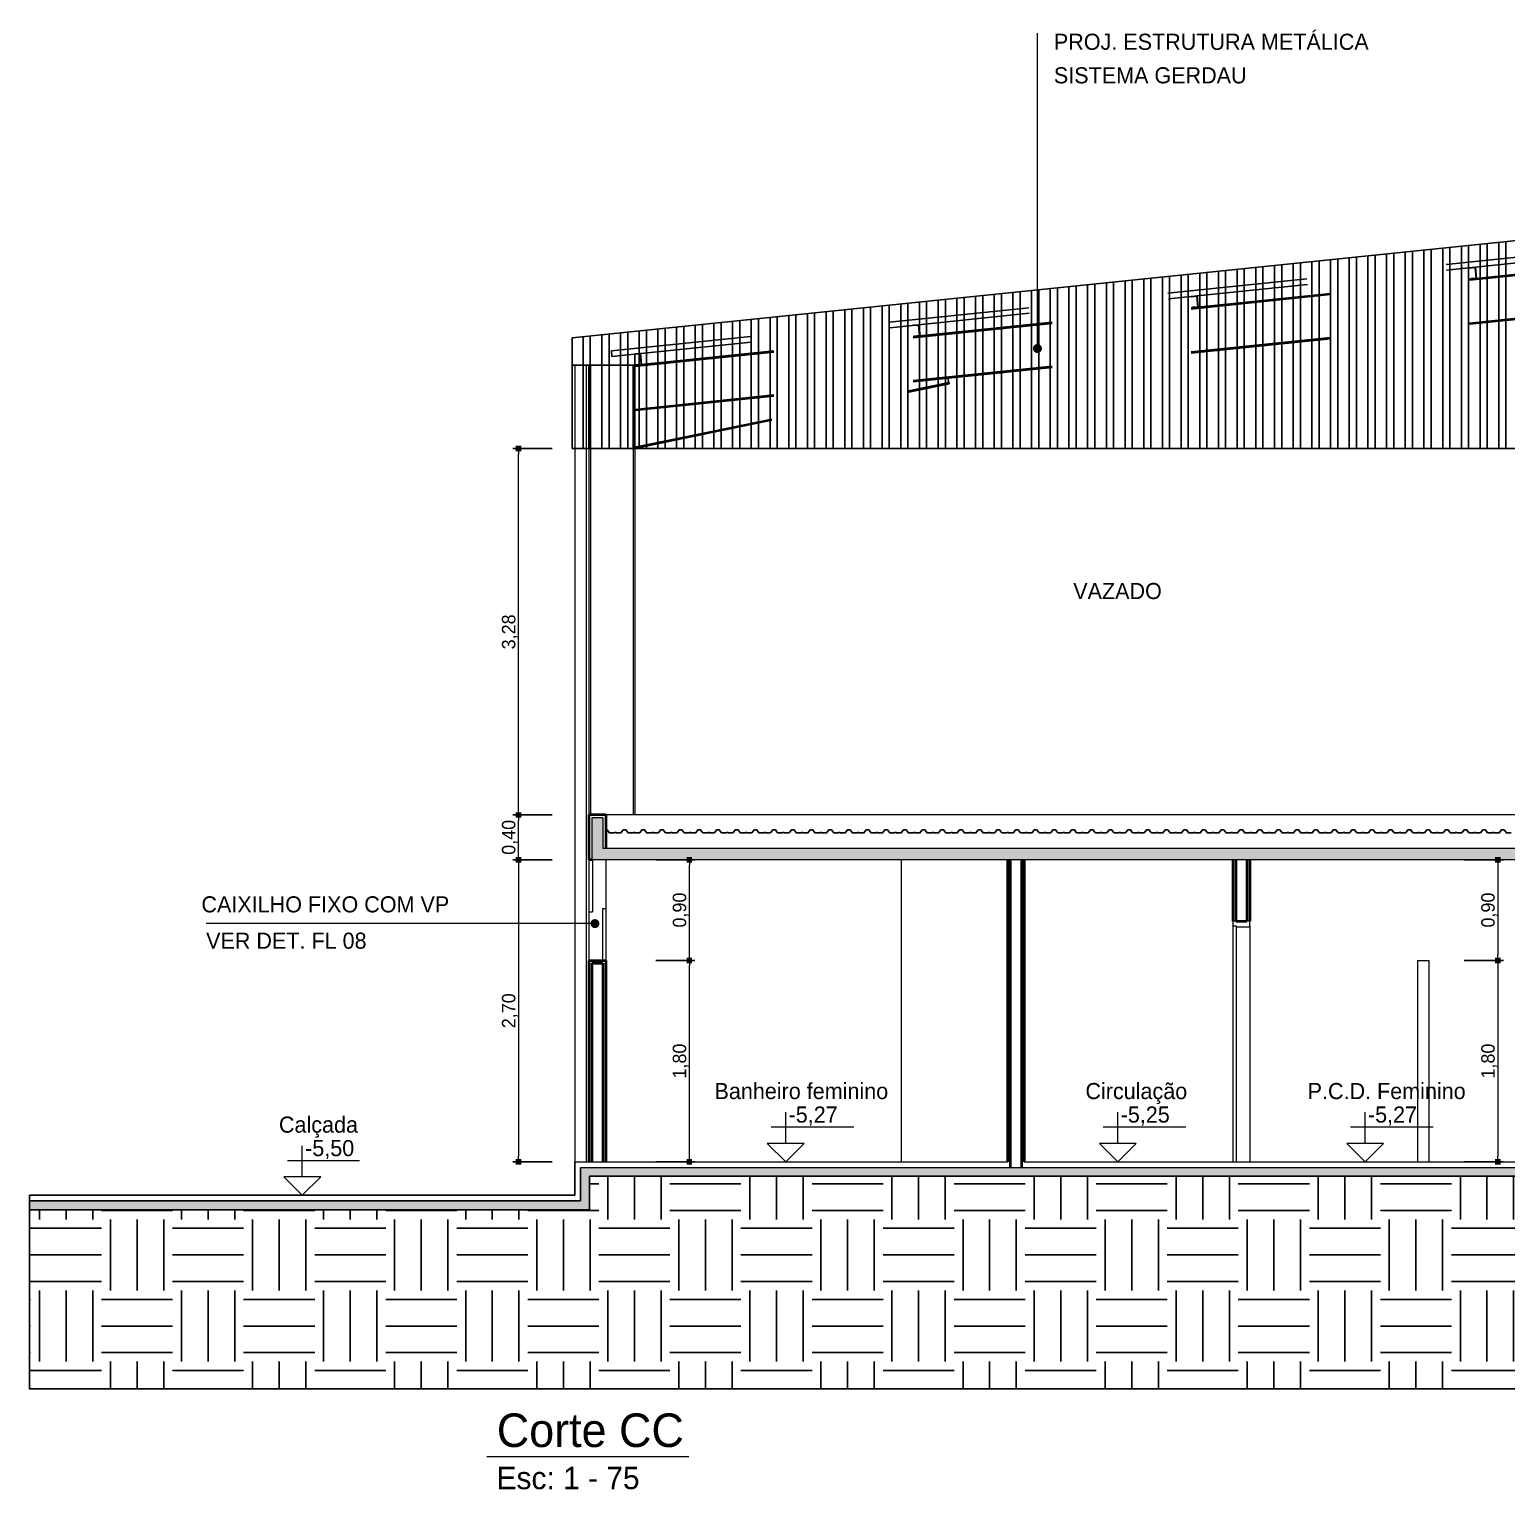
# Model space of a CAD drawing. Header units: millimetres. Extents: x 3006 to 6000, y 1661 to 3774.
# Drawn here: x 3941.44 to 3954.64, y 1799.64 to 1812.69 of the extents above; entities that cross this region are included whole.
import ezdxf

# ---------------------------------------------------------------- set-up
doc = ezdxf.new("R2010")
doc.units = ezdxf.units.MM
doc.header["$LTSCALE"] = 10
doc.linetypes.add('TT3', pattern=[0.25, 0.125, -0.125])
for name, color, linetype, lineweight in [('.15', 150, 'Continuous', 15), ('.20', 130, 'Continuous', 20), ('.25', 70, 'Continuous', 25), ('.40', 20, 'Continuous', 40), ('.40 Interno parede', 27, 'Continuous', 40), ('COTAS', 230, 'Continuous', 15), ('MARCAÇÕES', 230, 'Continuous', 15)]:
    doc.layers.add(name, color=color, linetype=linetype, lineweight=lineweight)
for name, color, linetype in [('.20 hachura', 185, 'Continuous'), ('ARQ-HTC-CON', 251, 'Continuous'), ('ARQ-STR-MET-PRJ', 8, 'TT3'), ('Escrita', 34, 'Continuous')]:
    doc.layers.add(name, color=color, linetype=linetype)
doc.layers.add('Verde', color=7, linetype='Continuous', true_color=0x136734)
doc.styles.add('Texto Wilian', font='himalaya.ttf')
doc.dimstyles.new('Cota 1-75 Exter WMJ', dxfattribs={"dimtxt": 0.12, "dimasz": 0.05, "dimexe": 0.05, "dimexo": 0.1, "dimgap": 0.002, "dimtad": 1, "dimzin": 1, "dimtxsty": 'Texto Wilian', "dimblk": 'BOXFILLED', "dimcen": 2.5, "dimclrd": 230, "dimclre": 230, "dimclrt": 104, "dimazin": 0, "dimtfac": 1, "dimtix": 1, "dimtmove": 0, "dimatfit": 3, "dimfxl": 0.3, "dimfxlon": 1, "dimlwd": 20, "dimarcsym": 1})

# ---------------------------------------------------------------- blocks, each defined once
blk = doc.blocks.new('_BoxFilled')
at = {"color": 0, "linetype": 'ByBlock', "lineweight": -2}
blk.add_line((-0.5, 0), (-1, 0), dxfattribs=at)
at = {"color": 0, "linetype": 'ByBlock'}
blk.add_solid([(-0.5, 0.5), (0.5, 0.5), (-0.5, -0.5), (0.5, -0.5)], dxfattribs=at)
blk = doc.blocks.new('*D501')
at = {"layer": 'COTAS', "color": 230, "lineweight": -2, "transparency": 16777216}
for p, q in [((3946.107, 1805.267), (3945.757, 1805.267)), ((3946.107, 1802.567), (3945.757, 1802.567))]:
    blk.add_line(p, q, dxfattribs=at)
at = {"layer": 'COTAS', "color": 230, "linetype": 'Continuous', "lineweight": 20, "transparency": 16777216}
blk.add_line((3945.807, 1805.217), (3945.807, 1802.617), dxfattribs=at)
at = {"layer": 'Defpoints', "color": 0, "transparency": 16777216}
for p in [(3947.807, 1805.267), (3945.807, 1802.567), (3946.352, 1802.567)]:
    blk.add_point(p, dxfattribs=at)
at = {"layer": 'COTAS', "color": 230, "lineweight": 20, "transparency": 16777216, "xscale": 0.05, "yscale": 0.05, "zscale": 0.05}
for p, rotation in [((3945.807, 1805.267), 90), ((3945.807, 1802.567), 270)]:
    blk.add_blockref('_BoxFilled', p, dxfattribs=dict(at, rotation=rotation))
at = {"layer": 'COTAS', "color": 104, "transparency": 16777216, "insert": (3945.73, 1803.917), "char_height": 0.12, "attachment_point": 5, "rotation": 90, "style": 'Texto Wilian'}
blk.add_mtext('2,70', dxfattribs=at)
blk = doc.blocks.new('*D513')
at = {"layer": 'COTAS', "color": 230, "lineweight": -2, "transparency": 16777216}
for p, q in [((3946.107, 1805.667), (3945.757, 1805.667)), ((3946.107, 1805.267), (3945.757, 1805.267))]:
    blk.add_line(p, q, dxfattribs=at)
at = {"layer": 'COTAS', "color": 230, "linetype": 'Continuous', "lineweight": 20, "transparency": 16777216}
blk.add_line((3945.807, 1805.317), (3945.807, 1805.617), dxfattribs=at)
at = {"layer": 'Defpoints', "color": 0, "transparency": 16777216}
for p in [(3945.807, 1805.667), (3947.807, 1805.667), (3947.807, 1805.267)]:
    blk.add_point(p, dxfattribs=at)
at = {"layer": 'COTAS', "color": 230, "lineweight": 20, "transparency": 16777216, "xscale": 0.05, "yscale": 0.05, "zscale": 0.05}
for p, rotation in [((3945.807, 1805.667), 90), ((3945.807, 1805.267), 270)]:
    blk.add_blockref('_BoxFilled', p, dxfattribs=dict(at, rotation=rotation))
at = {"layer": 'COTAS', "color": 104, "transparency": 16777216, "insert": (3945.73, 1805.467), "char_height": 0.12, "attachment_point": 5, "rotation": 90, "style": 'Texto Wilian'}
blk.add_mtext('0,40', dxfattribs=at)
blk = doc.blocks.new('*D506')
at = {"layer": 'COTAS', "color": 230, "lineweight": -2, "transparency": 16777216}
for p, q in [((3954.26, 1804.367), (3954.61, 1804.367)), ((3954.26, 1802.567), (3954.61, 1802.567))]:
    blk.add_line(p, q, dxfattribs=at)
at = {"layer": 'COTAS', "color": 230, "linetype": 'Continuous', "lineweight": 20, "transparency": 16777216}
blk.add_line((3954.56, 1804.317), (3954.56, 1802.617), dxfattribs=at)
at = {"layer": 'Defpoints', "color": 0, "transparency": 16777216}
for p in [(3953.942, 1804.367), (3953.942, 1802.567), (3954.56, 1802.567)]:
    blk.add_point(p, dxfattribs=at)
at = {"layer": 'COTAS', "color": 230, "lineweight": 20, "transparency": 16777216, "xscale": 0.05, "yscale": 0.05, "zscale": 0.05}
for p, rotation in [((3954.56, 1804.367), 90), ((3954.56, 1802.567), 270)]:
    blk.add_blockref('_BoxFilled', p, dxfattribs=dict(at, rotation=rotation))
at = {"layer": 'COTAS', "color": 104, "transparency": 16777216, "insert": (3954.483, 1803.467), "char_height": 0.12, "attachment_point": 5, "rotation": 90, "style": 'Texto Wilian'}
blk.add_mtext('1,80', dxfattribs=at)
blk = doc.blocks.new('*D507')
at = {"layer": 'COTAS', "color": 230, "lineweight": -2, "transparency": 16777216}
for p, q in [((3954.26, 1805.267), (3954.61, 1805.267)), ((3954.56, 1804.367), (3954.61, 1804.367))]:
    blk.add_line(p, q, dxfattribs=at)
at = {"layer": 'COTAS', "color": 230, "linetype": 'Continuous', "lineweight": 20, "transparency": 16777216}
blk.add_line((3954.56, 1805.217), (3954.56, 1804.417), dxfattribs=at)
at = {"layer": 'Defpoints', "color": 0, "transparency": 16777216}
for p in [(3953.902, 1805.267), (3954.56, 1804.367), (3954.56, 1804.367)]:
    blk.add_point(p, dxfattribs=at)
at = {"layer": 'COTAS', "color": 230, "lineweight": 20, "transparency": 16777216, "xscale": 0.05, "yscale": 0.05, "zscale": 0.05}
for p, rotation in [((3954.56, 1805.267), 90), ((3954.56, 1804.367), 270)]:
    blk.add_blockref('_BoxFilled', p, dxfattribs=dict(at, rotation=rotation))
at = {"layer": 'COTAS', "color": 104, "transparency": 16777216, "insert": (3954.483, 1804.817), "char_height": 0.12, "attachment_point": 5, "rotation": 90, "style": 'Texto Wilian'}
blk.add_mtext('0,90', dxfattribs=at)
blk = doc.blocks.new('*D508')
at = {"layer": 'COTAS', "color": 230, "lineweight": -2, "transparency": 16777216}
for p, q in [((3947.034, 1804.367), (3947.384, 1804.367)), ((3947.034, 1802.567), (3947.384, 1802.567))]:
    blk.add_line(p, q, dxfattribs=at)
at = {"layer": 'COTAS', "color": 230, "linetype": 'Continuous', "lineweight": 20, "transparency": 16777216}
blk.add_line((3947.334, 1802.617), (3947.334, 1804.317), dxfattribs=at)
at = {"layer": 'Defpoints', "color": 0, "transparency": 16777216}
for p in [(3946.587, 1804.367), (3947.334, 1804.367), (3946.587, 1802.567)]:
    blk.add_point(p, dxfattribs=at)
at = {"layer": 'COTAS', "color": 230, "lineweight": 20, "transparency": 16777216, "xscale": 0.05, "yscale": 0.05, "zscale": 0.05}
for p, rotation in [((3947.334, 1804.367), 90), ((3947.334, 1802.567), 270)]:
    blk.add_blockref('_BoxFilled', p, dxfattribs=dict(at, rotation=rotation))
at = {"layer": 'COTAS', "color": 104, "transparency": 16777216, "insert": (3947.257, 1803.467), "char_height": 0.12, "attachment_point": 5, "rotation": 90, "style": 'Texto Wilian'}
blk.add_mtext('1,80', dxfattribs=at)
blk = doc.blocks.new('*D509')
at = {"layer": 'COTAS', "color": 230, "lineweight": -2, "transparency": 16777216}
for p, q in [((3947.034, 1805.267), (3947.384, 1805.267)), ((3947.034, 1804.367), (3947.384, 1804.367))]:
    blk.add_line(p, q, dxfattribs=at)
at = {"layer": 'COTAS', "color": 230, "linetype": 'Continuous', "lineweight": 20, "transparency": 16777216}
blk.add_line((3947.334, 1804.417), (3947.334, 1805.217), dxfattribs=at)
at = {"layer": 'Defpoints', "color": 0, "transparency": 16777216}
for p in [(3946.587, 1805.267), (3947.334, 1805.267), (3946.587, 1804.367)]:
    blk.add_point(p, dxfattribs=at)
at = {"layer": 'COTAS', "color": 230, "lineweight": 20, "transparency": 16777216, "xscale": 0.05, "yscale": 0.05, "zscale": 0.05}
for p, rotation in [((3947.334, 1805.267), 90), ((3947.334, 1804.367), 270)]:
    blk.add_blockref('_BoxFilled', p, dxfattribs=dict(at, rotation=rotation))
at = {"layer": 'COTAS', "color": 104, "transparency": 16777216, "insert": (3947.257, 1804.817), "char_height": 0.12, "attachment_point": 5, "rotation": 90, "style": 'Texto Wilian'}
blk.add_mtext('0,90', dxfattribs=at)
blk = doc.blocks.new('*D510')
at = {"layer": 'COTAS', "color": 230, "lineweight": -2, "transparency": 16777216}
for p, q in [((3946.107, 1808.942), (3945.757, 1808.942)), ((3946.107, 1805.667), (3945.757, 1805.667))]:
    blk.add_line(p, q, dxfattribs=at)
at = {"layer": 'COTAS', "color": 230, "linetype": 'Continuous', "lineweight": 20, "transparency": 16777216}
blk.add_line((3945.807, 1805.717), (3945.807, 1808.892), dxfattribs=at)
at = {"layer": 'Defpoints', "color": 0, "transparency": 16777216}
for p in [(3945.807, 1808.942), (3947.657, 1808.942), (3947.807, 1805.667)]:
    blk.add_point(p, dxfattribs=at)
at = {"layer": 'COTAS', "color": 230, "lineweight": 20, "transparency": 16777216, "xscale": 0.05, "yscale": 0.05, "zscale": 0.05}
for p, rotation in [((3945.807, 1808.942), 90), ((3945.807, 1805.667), 270)]:
    blk.add_blockref('_BoxFilled', p, dxfattribs=dict(at, rotation=rotation))
at = {"layer": 'COTAS', "color": 104, "transparency": 16777216, "insert": (3945.73, 1807.304), "char_height": 0.12, "attachment_point": 5, "rotation": 90, "style": 'Texto Wilian'}
blk.add_mtext('3,28', dxfattribs=at)
blk = doc.blocks.new('_Dot')
at = {"color": 0, "linetype": 'ByBlock', "lineweight": -2}
blk.add_line((-0.5, 0), (-1, 0), dxfattribs=at)
at = {"color": 0, "linetype": 'ByBlock', "const_width": 0.5}
blk.add_lwpolyline([(-0.25, 0, 1), (0.25, 0, 1)], format="xyb", close=True, dxfattribs=at)

msp = doc.modelspace()

# ---------------------------------------------------------------- hatches: boundary and pattern name
at = {"layer": '.20 hachura', "true_color": 0xc2a3a3}
h = msp.add_hatch(dxfattribs=at)
h.set_pattern_fill('EARTH', color=253, scale=0.1)
h.paths.add_polyline_path([(3971.442, 1802.137), (3971.442, 1802.437), (3946.442, 1802.437), (3946.442, 1802.137), (3941.437, 1802.137), (3941.437, 1800.537), (3976.447, 1800.537), (3976.447, 1802.137)])
at = {"layer": 'ARQ-HTC-CON'}
msp.add_hatch(color=256, dxfattribs=at).paths.add_polyline_path([(3955.917, 1805.642), (3955.817, 1805.642), (3955.817, 1805.367), (3946.562, 1805.367), (3946.562, 1805.642), (3946.462, 1805.642), (3946.462, 1805.267), (3955.917, 1805.267)])
at = {"layer": 'Verde', "lineweight": 9}
msp.add_hatch(color=106, dxfattribs=at).paths.add_polyline_path([(3946.362, 1802.517), (3946.362, 1802.217), (3941.437, 1802.217), (3941.437, 1802.137), (3946.442, 1802.137), (3946.442, 1802.437), (3955.917, 1802.437), (3955.917, 1802.517)])

# ---------------------------------------------------------------- linework, layer by layer
at = {"layer": '.15', "color": 150, "lineweight": 15}
for p, q in [((3946.312, 1809.689), (3946.312, 1802.567)), ((3946.412, 1809.689), (3946.412, 1802.567)), ((3946.437, 1808.942), (3946.437, 1805.667)), ((3946.451, 1808.942), (3946.451, 1805.667)), ((3946.832, 1808.942), (3946.832, 1805.667)), ((3946.847, 1808.942), (3946.847, 1805.667)), ((3955.792, 1805.667), (3946.587, 1805.667)), ((3946.462, 1805.642), (3946.462, 1805.267)), ((3946.562, 1805.642), (3946.462, 1805.642)), ((3946.562, 1805.642), (3946.562, 1805.367)), ((3955.917, 1805.267), (3946.462, 1805.267)), ((3955.817, 1805.367), (3946.562, 1805.367)), ((3949.227, 1805.267), (3949.227, 1802.567)), ((3952.192, 1804.677), (3952.192, 1802.567)), ((3952.222, 1804.667), (3952.222, 1802.567)), ((3952.342, 1804.677), (3952.342, 1802.567)), ((3953.842, 1804.367), (3953.942, 1804.367)), ((3953.842, 1804.367), (3953.842, 1802.567)), ((3953.942, 1804.367), (3953.942, 1802.567)), ((3946.312, 1802.567), (3950.177, 1802.567)), ((3946.362, 1802.517), (3955.917, 1802.517)), ((3950.327, 1802.567), (3955.792, 1802.567)), ((3946.442, 1802.437), (3955.917, 1802.437))]:
    msp.add_line(p, q, dxfattribs=at)
msp.add_lwpolyline([(3952.192, 1804.717), (3952.192, 1804.677), (3952.222, 1804.677), (3952.222, 1804.667), (3952.342, 1804.667), (3952.342, 1804.717)], close=True, dxfattribs=at)
at = {"layer": '.20', "color": 130, "lineweight": 20}
for p, q in [((3946.437, 1805.267), (3946.437, 1804.367)), ((3946.467, 1805.267), (3946.467, 1804.802)), ((3946.587, 1805.267), (3946.587, 1804.367)), ((3946.437, 1804.802), (3946.467, 1804.802)), ((3946.557, 1804.832), (3946.557, 1804.367)), ((3946.557, 1804.832), (3946.587, 1804.832))]:
    msp.add_line(p, q, dxfattribs=at)
at = {"layer": '.20 hachura', "color": 185}
for p, q in [((3953.566, 1810.683), (3953.566, 1808.942)), ((3953.63, 1810.69), (3953.63, 1808.942)), ((3953.733, 1810.7), (3953.733, 1808.942)), ((3953.797, 1810.707), (3953.797, 1808.942)), ((3953.9, 1810.718), (3953.9, 1808.942)), ((3953.964, 1810.724), (3953.964, 1808.942)), ((3954.067, 1810.735), (3954.067, 1808.942)), ((3954.131, 1810.741), (3954.131, 1808.942)), ((3954.234, 1810.752), (3954.234, 1808.942)), ((3954.298, 1810.759), (3954.298, 1808.942)), ((3954.401, 1810.769), (3954.401, 1808.942)), ((3954.465, 1810.776), (3954.465, 1808.942)), ((3954.568, 1810.787), (3954.568, 1808.942)), ((3954.632, 1810.793), (3954.632, 1808.942)), ((3952.23, 1810.545), (3952.23, 1808.942)), ((3952.294, 1810.552), (3952.294, 1808.942)), ((3952.397, 1810.562), (3952.397, 1808.942)), ((3952.461, 1810.569), (3952.461, 1808.942)), ((3952.564, 1810.579), (3952.564, 1808.942)), ((3952.628, 1810.586), (3952.628, 1808.942)), ((3952.731, 1810.597), (3952.731, 1808.942)), ((3952.795, 1810.603), (3952.795, 1808.942)), ((3952.898, 1810.614), (3952.898, 1808.942)), ((3952.962, 1810.621), (3952.962, 1808.942)), ((3953.065, 1810.631), (3953.065, 1808.942)), ((3953.129, 1810.638), (3953.129, 1808.942)), ((3953.232, 1810.649), (3953.232, 1808.942)), ((3953.296, 1810.655), (3953.296, 1808.942)), ((3953.399, 1810.666), (3953.399, 1808.942)), ((3953.463, 1810.672), (3953.463, 1808.942)), ((3950.958, 1810.414), (3950.958, 1808.942)), ((3951.061, 1810.424), (3951.061, 1808.942)), ((3951.125, 1810.431), (3951.125, 1808.942)), ((3951.228, 1810.441), (3951.228, 1808.942)), ((3951.292, 1810.448), (3951.292, 1808.942)), ((3951.395, 1810.459), (3951.395, 1808.942)), ((3951.459, 1810.465), (3951.459, 1808.942)), ((3951.562, 1810.476), (3951.562, 1808.942)), ((3951.626, 1810.483), (3951.626, 1808.942)), ((3951.729, 1810.493), (3951.729, 1808.942)), ((3951.793, 1810.5), (3951.793, 1808.942)), ((3951.896, 1810.51), (3951.896, 1808.942)), ((3951.96, 1810.517), (3951.96, 1808.942)), ((3952.063, 1810.528), (3952.063, 1808.942)), ((3952.127, 1810.534), (3952.127, 1808.942)), ((3949.725, 1810.286), (3949.725, 1808.942)), ((3949.789, 1810.293), (3949.789, 1808.942)), ((3949.892, 1810.303), (3949.892, 1808.942)), ((3949.956, 1810.31), (3949.956, 1808.942)), ((3950.059, 1810.321), (3950.059, 1808.942)), ((3950.123, 1810.327), (3950.123, 1808.942)), ((3950.226, 1810.338), (3950.226, 1808.942)), ((3950.29, 1810.344), (3950.29, 1808.942)), ((3950.393, 1810.355), (3950.393, 1808.942)), ((3950.457, 1810.362), (3950.457, 1808.942)), ((3950.56, 1810.372), (3950.56, 1808.942)), ((3950.624, 1810.379), (3950.624, 1808.942)), ((3950.727, 1810.39), (3950.727, 1808.942)), ((3950.791, 1810.396), (3950.791, 1808.942)), ((3950.894, 1810.407), (3950.894, 1808.942)), ((3948.453, 1810.155), (3948.453, 1808.942)), ((3948.556, 1810.165), (3948.556, 1808.942)), ((3948.62, 1810.172), (3948.62, 1808.942)), ((3948.723, 1810.183), (3948.723, 1808.942)), ((3948.787, 1810.189), (3948.787, 1808.942)), ((3948.89, 1810.2), (3948.89, 1808.942)), ((3948.954, 1810.206), (3948.954, 1808.942)), ((3949.057, 1810.217), (3949.057, 1808.942)), ((3949.121, 1810.224), (3949.121, 1808.942)), ((3949.224, 1810.234), (3949.224, 1808.942)), ((3949.288, 1810.241), (3949.288, 1808.942)), ((3949.391, 1810.252), (3949.391, 1808.942)), ((3949.455, 1810.258), (3949.455, 1808.942)), ((3949.558, 1810.269), (3949.558, 1808.942)), ((3949.622, 1810.275), (3949.622, 1808.942)), ((3947.22, 1810.027), (3947.22, 1808.942)), ((3947.284, 1810.034), (3947.284, 1808.942)), ((3947.387, 1810.044), (3947.387, 1808.942)), ((3947.451, 1810.051), (3947.451, 1808.942)), ((3947.554, 1810.062), (3947.554, 1808.942)), ((3947.618, 1810.068), (3947.618, 1808.942)), ((3947.721, 1810.079), (3947.721, 1808.942)), ((3947.785, 1810.086), (3947.785, 1808.942)), ((3947.888, 1810.096), (3947.888, 1808.942)), ((3947.952, 1810.103), (3947.952, 1808.942)), ((3948.055, 1810.113), (3948.055, 1808.942)), ((3948.119, 1810.12), (3948.119, 1808.942)), ((3948.222, 1810.131), (3948.222, 1808.942)), ((3948.286, 1810.137), (3948.286, 1808.942)), ((3948.389, 1810.148), (3948.389, 1808.942)), ((3946.385, 1809.941), (3946.385, 1808.942)), ((3946.449, 1809.948), (3946.449, 1808.942)), ((3946.552, 1809.958), (3946.552, 1808.942)), ((3946.616, 1809.965), (3946.616, 1808.942)), ((3946.719, 1809.975), (3946.719, 1808.942)), ((3946.783, 1809.982), (3946.783, 1808.942)), ((3946.886, 1809.993), (3946.886, 1808.942)), ((3946.95, 1809.999), (3946.95, 1808.942)), ((3947.053, 1810.01), (3947.053, 1808.942)), ((3947.117, 1810.017), (3947.117, 1808.942))]:
    msp.add_line(p, q, dxfattribs=at)
at = {"layer": '.20 hachura', "color": 253, "true_color": 0xc2a3a3}
for p, q in [((3946.312, 1802.567), (3946.312, 1802.267)), ((3946.362, 1802.517), (3946.362, 1802.217)), ((3946.442, 1802.437), (3946.442, 1802.137)), ((3946.312, 1802.267), (3941.437, 1802.267)), ((3941.437, 1802.217), (3941.437, 1802.267)), ((3946.362, 1802.217), (3941.437, 1802.217)), ((3941.437, 1802.137), (3941.437, 1802.217)), ((3946.442, 1802.137), (3941.437, 1802.137))]:
    msp.add_line(p, q, dxfattribs=at)
for points in [[(3971.442, 1802.437), (3946.442, 1802.437)], [(3941.437, 1802.137), (3941.437, 1800.537), (3976.447, 1800.537), (3976.447, 1802.267)]]:
    msp.add_lwpolyline(points, dxfattribs=at)
at = {"layer": '.25', "color": 70, "lineweight": 25}
for p, q in [((3946.287, 1809.931), (3958.942, 1811.239)), ((3946.287, 1809.689), (3946.287, 1809.931)), ((3946.287, 1809.931), (3946.287, 1808.942)), ((3946.642, 1809.766), (3946.637, 1809.816)), ((3971.597, 1808.942), (3946.287, 1808.942))]:
    msp.add_line(p, q, dxfattribs=at)
for points in [[(3946.587, 1805.533), (3946.6, 1805.533), (3946.62, 1805.507), (3946.664, 1805.507), (3946.664, 1805.509), (3946.679, 1805.509), (3946.679, 1805.507), (3946.723, 1805.507), (3946.743, 1805.533), (3946.767, 1805.533), (3946.774, 1805.524)], [(3946.767, 1805.533), (3946.787, 1805.507), (3946.831, 1805.507), (3946.831, 1805.509), (3946.846, 1805.509), (3946.846, 1805.507), (3946.89, 1805.507), (3946.91, 1805.533), (3946.934, 1805.533), (3946.954, 1805.507), (3946.998, 1805.507), (3946.998, 1805.509), (3947.013, 1805.509), (3947.013, 1805.507), (3947.057, 1805.507), (3947.077, 1805.533), (3947.101, 1805.533), (3947.121, 1805.507), (3947.165, 1805.507), (3947.165, 1805.509), (3947.18, 1805.509), (3947.18, 1805.507), (3947.224, 1805.507), (3947.244, 1805.533), (3947.268, 1805.533), (3947.288, 1805.507), (3947.332, 1805.507), (3947.332, 1805.509), (3947.347, 1805.509), (3947.347, 1805.507), (3947.391, 1805.507), (3947.411, 1805.533), (3947.435, 1805.533), (3947.455, 1805.507), (3947.499, 1805.507), (3947.499, 1805.509), (3947.514, 1805.509), (3947.514, 1805.507), (3947.558, 1805.507), (3947.578, 1805.533), (3947.602, 1805.533), (3947.622, 1805.507), (3947.666, 1805.507), (3947.666, 1805.509), (3947.681, 1805.509), (3947.681, 1805.507), (3947.725, 1805.507), (3947.745, 1805.533), (3947.769, 1805.533), (3947.776, 1805.524)], [(3947.769, 1805.533), (3947.789, 1805.507), (3947.833, 1805.507), (3947.833, 1805.509), (3947.848, 1805.509), (3947.848, 1805.507), (3947.892, 1805.507), (3947.912, 1805.533), (3947.936, 1805.533), (3947.956, 1805.507), (3948, 1805.507), (3948, 1805.509), (3948.015, 1805.509), (3948.015, 1805.507), (3948.059, 1805.507), (3948.079, 1805.533), (3948.103, 1805.533), (3948.123, 1805.507), (3948.167, 1805.507), (3948.167, 1805.509), (3948.182, 1805.509), (3948.182, 1805.507), (3948.226, 1805.507), (3948.246, 1805.533), (3948.27, 1805.533), (3948.29, 1805.507), (3948.334, 1805.507), (3948.334, 1805.509), (3948.349, 1805.509), (3948.349, 1805.507), (3948.393, 1805.507), (3948.413, 1805.533), (3948.437, 1805.533), (3948.457, 1805.507), (3948.501, 1805.507), (3948.501, 1805.509), (3948.516, 1805.509), (3948.516, 1805.507), (3948.56, 1805.507), (3948.58, 1805.533), (3948.604, 1805.533), (3948.624, 1805.507), (3948.668, 1805.507), (3948.668, 1805.509), (3948.683, 1805.509), (3948.683, 1805.507), (3948.727, 1805.507), (3948.747, 1805.533), (3948.771, 1805.533), (3948.778, 1805.524)], [(3948.771, 1805.533), (3948.791, 1805.507), (3948.835, 1805.507), (3948.835, 1805.509), (3948.85, 1805.509), (3948.85, 1805.507), (3948.894, 1805.507), (3948.914, 1805.533), (3948.938, 1805.533), (3948.958, 1805.507), (3949.002, 1805.507), (3949.002, 1805.509), (3949.017, 1805.509), (3949.017, 1805.507), (3949.061, 1805.507), (3949.081, 1805.533), (3949.105, 1805.533), (3949.125, 1805.507), (3949.169, 1805.507), (3949.169, 1805.509), (3949.184, 1805.509), (3949.184, 1805.507), (3949.228, 1805.507), (3949.248, 1805.533), (3949.272, 1805.533), (3949.292, 1805.507), (3949.336, 1805.507), (3949.336, 1805.509), (3949.351, 1805.509), (3949.351, 1805.507), (3949.395, 1805.507), (3949.415, 1805.533), (3949.439, 1805.533), (3949.459, 1805.507), (3949.503, 1805.507), (3949.503, 1805.509), (3949.518, 1805.509), (3949.518, 1805.507), (3949.562, 1805.507), (3949.582, 1805.533), (3949.606, 1805.533), (3949.626, 1805.507), (3949.67, 1805.507), (3949.67, 1805.509), (3949.685, 1805.509), (3949.685, 1805.507), (3949.729, 1805.507), (3949.749, 1805.533), (3949.773, 1805.533), (3949.78, 1805.524)], [(3949.773, 1805.533), (3949.793, 1805.507), (3949.837, 1805.507), (3949.837, 1805.509), (3949.852, 1805.509), (3949.852, 1805.507), (3949.896, 1805.507), (3949.916, 1805.533), (3949.94, 1805.533), (3949.96, 1805.507), (3950.004, 1805.507), (3950.004, 1805.509), (3950.019, 1805.509), (3950.019, 1805.507), (3950.063, 1805.507), (3950.083, 1805.533), (3950.107, 1805.533), (3950.127, 1805.507), (3950.171, 1805.507), (3950.171, 1805.509), (3950.186, 1805.509), (3950.186, 1805.507), (3950.23, 1805.507), (3950.25, 1805.533), (3950.274, 1805.533), (3950.294, 1805.507), (3950.338, 1805.507), (3950.338, 1805.509), (3950.353, 1805.509), (3950.353, 1805.507), (3950.397, 1805.507), (3950.417, 1805.533), (3950.441, 1805.533), (3950.461, 1805.507), (3950.505, 1805.507), (3950.505, 1805.509), (3950.52, 1805.509), (3950.52, 1805.507), (3950.564, 1805.507), (3950.584, 1805.533), (3950.608, 1805.533), (3950.628, 1805.507), (3950.672, 1805.507), (3950.672, 1805.509), (3950.687, 1805.509), (3950.687, 1805.507), (3950.731, 1805.507), (3950.751, 1805.533), (3950.775, 1805.533), (3950.782, 1805.524)], [(3950.775, 1805.533), (3950.795, 1805.507), (3950.839, 1805.507), (3950.839, 1805.509), (3950.854, 1805.509), (3950.854, 1805.507), (3950.898, 1805.507), (3950.918, 1805.533), (3950.942, 1805.533), (3950.962, 1805.507), (3951.006, 1805.507), (3951.006, 1805.509), (3951.021, 1805.509), (3951.021, 1805.507), (3951.065, 1805.507), (3951.085, 1805.533), (3951.109, 1805.533), (3951.129, 1805.507), (3951.173, 1805.507), (3951.173, 1805.509), (3951.188, 1805.509), (3951.188, 1805.507), (3951.232, 1805.507), (3951.252, 1805.533), (3951.276, 1805.533), (3951.296, 1805.507), (3951.34, 1805.507), (3951.34, 1805.509), (3951.355, 1805.509), (3951.355, 1805.507), (3951.399, 1805.507), (3951.419, 1805.533), (3951.443, 1805.533), (3951.463, 1805.507), (3951.507, 1805.507), (3951.507, 1805.509), (3951.522, 1805.509), (3951.522, 1805.507), (3951.566, 1805.507), (3951.586, 1805.533), (3951.61, 1805.533), (3951.63, 1805.507), (3951.674, 1805.507), (3951.674, 1805.509), (3951.689, 1805.509), (3951.689, 1805.507), (3951.733, 1805.507), (3951.753, 1805.533), (3951.777, 1805.533), (3951.784, 1805.524)], [(3951.777, 1805.533), (3951.797, 1805.507), (3951.841, 1805.507), (3951.841, 1805.509), (3951.856, 1805.509), (3951.856, 1805.507), (3951.9, 1805.507), (3951.92, 1805.533), (3951.944, 1805.533), (3951.964, 1805.507), (3952.008, 1805.507), (3952.008, 1805.509), (3952.023, 1805.509), (3952.023, 1805.507), (3952.067, 1805.507), (3952.087, 1805.533), (3952.111, 1805.533), (3952.131, 1805.507), (3952.175, 1805.507), (3952.175, 1805.509), (3952.19, 1805.509), (3952.19, 1805.507), (3952.234, 1805.507), (3952.254, 1805.533), (3952.278, 1805.533), (3952.298, 1805.507), (3952.342, 1805.507), (3952.342, 1805.509), (3952.357, 1805.509), (3952.357, 1805.507), (3952.401, 1805.507), (3952.421, 1805.533), (3952.445, 1805.533), (3952.465, 1805.507), (3952.509, 1805.507), (3952.509, 1805.509), (3952.524, 1805.509), (3952.524, 1805.507), (3952.568, 1805.507), (3952.588, 1805.533), (3952.612, 1805.533), (3952.632, 1805.507), (3952.676, 1805.507), (3952.676, 1805.509), (3952.691, 1805.509), (3952.691, 1805.507), (3952.735, 1805.507), (3952.755, 1805.533), (3952.779, 1805.533), (3952.786, 1805.524)], [(3952.779, 1805.533), (3952.799, 1805.507), (3952.843, 1805.507), (3952.843, 1805.509), (3952.858, 1805.509), (3952.858, 1805.507), (3952.902, 1805.507), (3952.922, 1805.533), (3952.946, 1805.533), (3952.966, 1805.507), (3953.01, 1805.507), (3953.01, 1805.509), (3953.025, 1805.509), (3953.025, 1805.507), (3953.069, 1805.507), (3953.089, 1805.533), (3953.113, 1805.533), (3953.133, 1805.507), (3953.177, 1805.507), (3953.177, 1805.509), (3953.192, 1805.509), (3953.192, 1805.507), (3953.236, 1805.507), (3953.256, 1805.533), (3953.28, 1805.533), (3953.3, 1805.507), (3953.344, 1805.507), (3953.344, 1805.509), (3953.359, 1805.509), (3953.359, 1805.507), (3953.403, 1805.507), (3953.423, 1805.533), (3953.447, 1805.533), (3953.467, 1805.507), (3953.511, 1805.507), (3953.511, 1805.509), (3953.526, 1805.509), (3953.526, 1805.507), (3953.57, 1805.507), (3953.59, 1805.533), (3953.614, 1805.533), (3953.634, 1805.507), (3953.678, 1805.507), (3953.678, 1805.509), (3953.693, 1805.509), (3953.693, 1805.507), (3953.737, 1805.507), (3953.757, 1805.533), (3953.781, 1805.533), (3953.788, 1805.524)], [(3953.781, 1805.533), (3953.801, 1805.507), (3953.845, 1805.507), (3953.845, 1805.509), (3953.86, 1805.509), (3953.86, 1805.507), (3953.904, 1805.507), (3953.924, 1805.533), (3953.948, 1805.533), (3953.968, 1805.507), (3954.012, 1805.507), (3954.012, 1805.509), (3954.027, 1805.509), (3954.027, 1805.507), (3954.071, 1805.507), (3954.091, 1805.533), (3954.115, 1805.533), (3954.135, 1805.507), (3954.179, 1805.507), (3954.179, 1805.509), (3954.194, 1805.509), (3954.194, 1805.507), (3954.238, 1805.507), (3954.258, 1805.533), (3954.282, 1805.533), (3954.302, 1805.507), (3954.346, 1805.507), (3954.346, 1805.509), (3954.361, 1805.509), (3954.361, 1805.507), (3954.405, 1805.507), (3954.425, 1805.533), (3954.449, 1805.533), (3954.469, 1805.507), (3954.513, 1805.507), (3954.513, 1805.509), (3954.528, 1805.509), (3954.528, 1805.507), (3954.572, 1805.507), (3954.592, 1805.533), (3954.616, 1805.533), (3954.636, 1805.507), (3954.68, 1805.507)]]:
    msp.add_lwpolyline(points, dxfattribs=at)
at = {"layer": '.40', "color": 20, "lineweight": 40}
for p, q in [((3946.437, 1805.667), (3946.437, 1805.267)), ((3946.587, 1805.667), (3946.437, 1805.667)), ((3946.587, 1805.667), (3946.587, 1805.367)), ((3946.462, 1805.267), (3946.437, 1805.267)), ((3950.177, 1805.267), (3950.177, 1802.567)), ((3950.327, 1805.267), (3950.327, 1802.567)), ((3952.192, 1805.267), (3952.192, 1804.717)), ((3952.342, 1805.267), (3952.342, 1804.717)), ((3946.437, 1804.367), (3946.587, 1804.367)), ((3946.437, 1804.367), (3946.437, 1802.567)), ((3946.587, 1804.367), (3946.587, 1802.567))]:
    msp.add_line(p, q, dxfattribs=at)
at = {"layer": '.40 Interno parede', "color": 27}
for p, q in [((3950.202, 1805.267), (3950.202, 1802.517)), ((3950.302, 1805.267), (3950.302, 1802.517)), ((3952.217, 1805.267), (3952.217, 1804.717)), ((3952.317, 1805.267), (3952.317, 1804.717)), ((3952.217, 1804.717), (3952.317, 1804.717)), ((3946.462, 1804.342), (3946.562, 1804.342)), ((3946.462, 1804.342), (3946.462, 1802.567)), ((3946.562, 1804.342), (3946.562, 1802.567))]:
    msp.add_line(p, q, dxfattribs=at)
at = {"layer": 'ARQ-STR-MET-PRJ'}
for p, q in [((3946.637, 1809.816), (3958.942, 1811.088)), ((3946.642, 1809.766), (3958.942, 1811.038)), ((3946.847, 1809.687), (3958.942, 1810.937)), ((3946.847, 1809.676), (3958.942, 1810.926)), ((3946.847, 1809.293), (3958.941, 1810.543)), ((3946.847, 1809.282), (3958.942, 1810.532)), ((3946.847, 1809.788), (3946.847, 1809.689)), ((3946.847, 1809.689), (3946.287, 1809.689)), ((3946.437, 1809.687), (3946.437, 1808.942)), ((3946.847, 1809.687), (3946.437, 1809.687)), ((3946.451, 1809.687), (3946.451, 1808.942)), ((3946.832, 1809.687), (3946.832, 1808.942)), ((3946.847, 1809.687), (3946.847, 1808.942)), ((3946.847, 1808.954), (3949.653, 1809.533)), ((3946.847, 1808.942), (3949.655, 1809.522)), ((3949.655, 1809.522), (3949.645, 1809.571))]:
    msp.add_line(p, q, dxfattribs=at)
for points in [[(3954.319, 1810.459), (3954.319, 1810.462), (3954.366, 1810.467), (3954.356, 1810.561), (3954.309, 1810.556), (3954.309, 1810.559), (3954.359, 1810.564), (3954.369, 1810.464)], [(3951.833, 1810.202), (3951.832, 1810.205), (3951.879, 1810.21), (3951.869, 1810.304), (3951.823, 1810.299), (3951.822, 1810.302), (3951.872, 1810.307), (3951.882, 1810.207)], [(3949.346, 1809.945), (3949.346, 1809.948), (3949.392, 1809.953), (3949.383, 1810.047), (3949.336, 1810.042), (3949.336, 1810.045), (3949.385, 1810.05), (3949.396, 1809.95)], [(3946.857, 1809.688), (3946.857, 1809.691), (3946.904, 1809.696), (3946.894, 1809.789), (3946.847, 1809.785), (3946.847, 1809.788), (3946.897, 1809.793), (3946.907, 1809.693)]]:
    msp.add_lwpolyline(points, close=True, dxfattribs=at)
at = {"layer": 'MARCAÇÕES'}
for p, q in [((3948.196, 1802.731), (3948.196, 1803.009)), ((3951.164, 1802.731), (3951.164, 1803.009)), ((3953.373, 1802.731), (3953.373, 1803.009)), ((3948.064, 1802.878), (3948.804, 1802.878)), ((3951.032, 1802.878), (3951.772, 1802.878)), ((3953.242, 1802.878), (3953.982, 1802.878)), ((3943.874, 1802.431), (3943.874, 1802.709)), ((3943.743, 1802.578), (3944.387, 1802.578))]:
    msp.add_line(p, q, dxfattribs=at)
for points in [[(3950.445, 1809.917), (3950.445, 1812.657)], [(3946.41, 1804.696), (3943.015, 1804.696)]]:
    msp.add_lwpolyline(points, dxfattribs=at)
for points in [[(3948.196, 1802.567), (3948.36, 1802.731), (3948.031, 1802.731)], [(3951.164, 1802.567), (3951.328, 1802.731), (3950.999, 1802.731)], [(3953.373, 1802.567), (3953.538, 1802.731), (3953.209, 1802.731)], [(3943.874, 1802.267), (3944.039, 1802.431), (3943.71, 1802.431)]]:
    msp.add_lwpolyline(points, close=True, dxfattribs=at)
at = {"layer": 'Verde', "color": 106, "lineweight": 9}
msp.add_line((3945.525, 1799.932), (3947.329, 1799.932), dxfattribs=at)

# ---------------------------------------------------------------- block references
at = {"layer": 'MARCAÇÕES', "xscale": 0.08, "yscale": 0.08, "zscale": 0.08, "rotation": 270}
msp.add_blockref('_Dot', (3950.445, 1809.837), dxfattribs=at)
at = {"layer": 'MARCAÇÕES', "xscale": 0.08, "yscale": 0.08, "zscale": 0.08}
msp.add_blockref('_Dot', (3946.49, 1804.696), dxfattribs=at)

# ---------------------------------------------------------------- texts
at = {"layer": 'Escrita', "style": 'Texto Wilian'}
for s, p in [('PROJ. ESTRUTURA METÁLICA', (3950.592, 1812.507)), ('SISTEMA GERDAU', (3950.592, 1812.207)), ('VAZADO', (3950.765, 1807.597)), ('CAIXILHO FIXO COM VP', (3942.973, 1804.796)), ('VER DET. FL 08', (3943.015, 1804.471)), ('Banheiro feminino ', (3947.559, 1803.127)), ('Circulação ', (3950.874, 1803.127)), ('P.C.D. Feminino ', (3952.86, 1803.127)), ('-5,27', (3948.221, 1802.917)), ('-5,25', (3951.189, 1802.917)), ('-5,27', (3953.399, 1802.917)), ('Calçada ', (3943.666, 1802.827)), ('-5,50', (3943.9, 1802.617))]:
    msp.add_text(s, height=0.144, dxfattribs=at).set_placement(p)
at = {"layer": 'Escrita', "attachment_point": 1, "style": 'Texto Wilian'}
for s, insert, char_height, width in [('{\\C50;Corte CC}', (3945.613, 1800.317), 0.3, 7.44131), ('{\\C50;Esc: 1 - 75}', (3945.611, 1799.84), 0.2, 3.14298)]:
    msp.add_mtext(s, dxfattribs=dict(at, insert=insert, char_height=char_height, width=width))

# ---------------------------------------------------------------- dimensions: what is measured, and where the dimension line sits
at = {"layer": 'COTAS'}
for base, p1, p2, picture, middle in [((3945.8069, 1808.9422), (3947.8069, 1805.6668), (3947.6569, 1808.9422), '*D510', (3945.7302, 1807.3045)), ((3945.807, 1802.567), (3947.807, 1805.267), (3946.352, 1802.567), '*D501', (3945.73, 1803.917)), ((3947.334, 1805.267), (3946.587, 1804.367), (3946.587, 1805.267), '*D509', (3947.257, 1804.817)), ((3954.56, 1804.367), (3953.902, 1805.267), (3954.56, 1804.367), '*D507', (3954.483, 1804.817)), ((3947.334, 1804.367), (3946.587, 1802.567), (3946.587, 1804.367), '*D508', (3947.257, 1803.467)), ((3954.56, 1802.567), (3953.942, 1804.367), (3953.942, 1802.567), '*D506', (3954.483, 1803.467))]:
    dim = msp.add_linear_dim(base=base, p1=p1, p2=p2, angle=90, dimstyle='Cota 1-75 Exter WMJ', override={"dimtmove": 1}, dxfattribs=at)
    dim.commit()
    dim.dimension.update_dxf_attribs({"geometry": picture, "text_midpoint": middle})
dim = msp.add_linear_dim(base=(3945.807, 1805.667), p1=(3947.807, 1805.267), p2=(3947.807, 1805.667), angle=90, dimstyle='Cota 1-75 Exter WMJ', override={"dimtmove": 1}, dxfattribs=at)
dim.commit()
dim.dimension.update_dxf_attribs({"geometry": '*D513', "text_midpoint": (3945.807, 1805.467), "dimtype": 160})

doc.saveas('drawing.dxf')
